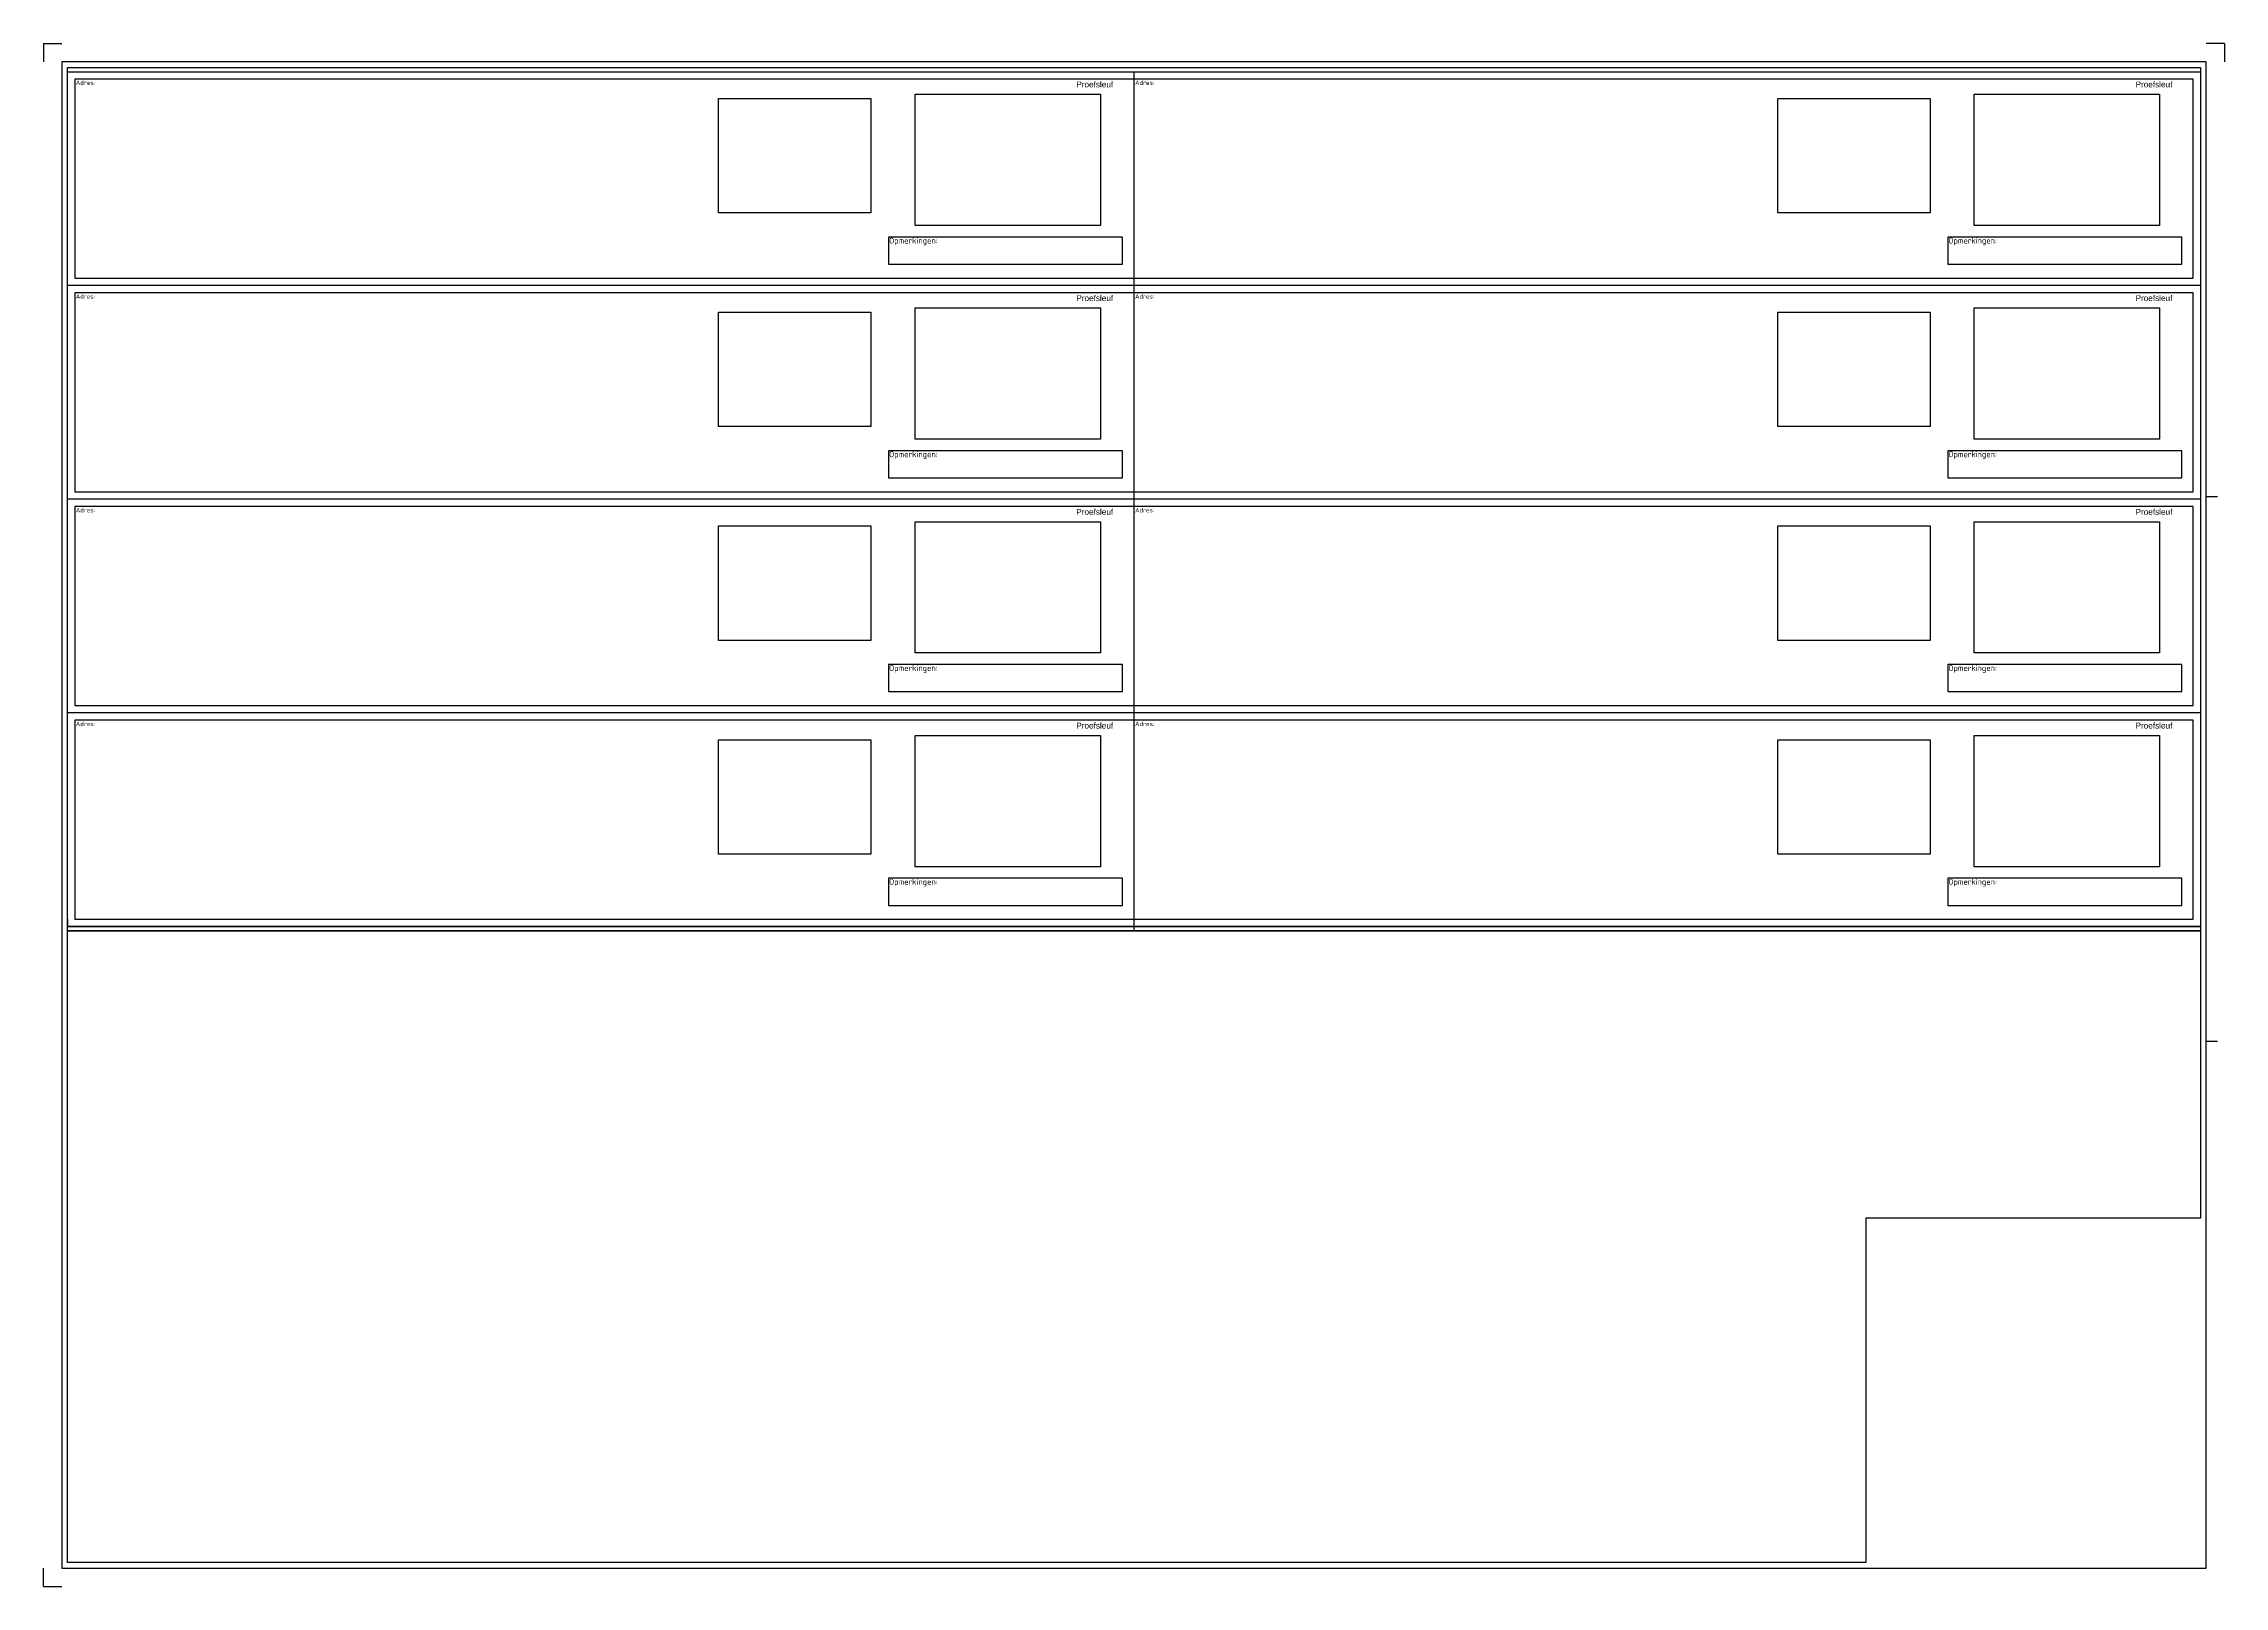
# Paper-space layout 'Blad2' of a CAD drawing. Header units: metres, sheet in millimetres. Extents: x 0 to 1189, y 0 to 841.
# The model-space entities are those that its viewports show. They can reach past a viewport. Long polylines and large blocks are cut down to what shows.
import ezdxf
from ezdxf.enums import TextEntityAlignment as Align

# ---------------------------------------------------------------- set-up
doc = ezdxf.new("R2010")
doc.units = ezdxf.units.M
doc.linetypes.add('DASHEDX2', pattern=[38.1, 25.4, -12.7])
for name, color, linetype in [('Afbeelding_lijn', 8, 'DASHEDX2'), ('Hulplijn kader', 8, 'DASHEDX2'), ('KADER', 7, 'Continuous')]:
    doc.layers.add(name, color=color, linetype=linetype)
doc.layers.add('niet plotten', color=1, linetype='Continuous', plot=False)
doc.styles.add('Arial', font='arial.ttf', dxfattribs={"height": 0.8})
doc.styles.add('HDB', font='isocp.shx', dxfattribs={"height": 1.25})
doc.styles.get("Standard").update_dxf_attribs({"font": 'isocp.shx'})

msp = doc.modelspace()

# ---------------------------------------------------------------- linework, layer by layer
msp.add_lwpolyline([(194666.368, 433653.197), (194666.368, 433632.772)])
for points in [[(194663.018, 433650.57), (194666.213, 433650.57), (194666.213, 433650.939), (194663.018, 433650.939)], [(194677.481, 433650.57), (194680.675, 433650.57), (194680.675, 433650.939), (194677.481, 433650.939)], [(194663.018, 433647.653), (194666.213, 433647.653), (194666.213, 433648.022), (194663.018, 433648.022)], [(194677.481, 433647.653), (194680.675, 433647.653), (194680.675, 433648.022), (194677.481, 433648.022)], [(194663.018, 433644.735), (194666.213, 433644.735), (194666.213, 433645.104), (194663.018, 433645.104)], [(194677.481, 433644.735), (194680.675, 433644.735), (194680.675, 433645.104), (194677.481, 433645.104)], [(194663.018, 433641.816), (194666.213, 433641.816), (194666.213, 433642.186), (194663.018, 433642.186)], [(194677.481, 433641.816), (194680.675, 433641.816), (194680.675, 433642.186), (194677.481, 433642.186)]]:
    msp.add_lwpolyline(points, close=True)
at = {"layer": 'Afbeelding_lijn', "linetype": 'ByBlock'}
msp.add_line((194666.368, 433650.28), (194651.806, 433650.28), dxfattribs=at)
at = {"layer": 'Hulplijn kader', "linetype": 'Continuous'}
for p, q in [((194680.931, 433650.28), (194666.368, 433650.28)), ((194666.368, 433647.362), (194651.806, 433647.362)), ((194680.931, 433647.362), (194666.368, 433647.362)), ((194680.931, 433644.444), (194651.806, 433644.444)), ((194666.368, 433641.526), (194651.806, 433641.526))]:
    msp.add_line(p, q, dxfattribs=at)
at = {"layer": 'Hulplijn kader', "linetype": 'Continuous', "ltscale": 0.1}
for points in [[(194662.777, 433652.83), (194662.777, 433651.268), (194660.695, 433651.268), (194660.695, 433652.83)], [(194663.378, 433652.888), (194665.91, 433652.888), (194665.91, 433651.097), (194663.378, 433651.097)], [(194677.24, 433652.83), (194677.24, 433651.268), (194675.158, 433651.268), (194675.158, 433652.83)], [(194677.84, 433652.888), (194680.372, 433652.888), (194680.372, 433651.097), (194677.84, 433651.097)], [(194662.777, 433649.913), (194662.777, 433648.351), (194660.695, 433648.351), (194660.695, 433649.913)], [(194663.378, 433649.971), (194665.91, 433649.971), (194665.91, 433648.18), (194663.378, 433648.18)], [(194677.24, 433649.913), (194677.24, 433648.351), (194675.158, 433648.351), (194675.158, 433649.913)], [(194677.84, 433649.971), (194680.372, 433649.971), (194680.372, 433648.18), (194677.84, 433648.18)], [(194662.777, 433646.995), (194662.777, 433645.433), (194660.695, 433645.433), (194660.695, 433646.995)], [(194663.378, 433647.053), (194665.91, 433647.053), (194665.91, 433645.262), (194663.378, 433645.262)], [(194677.24, 433646.995), (194677.24, 433645.433), (194675.158, 433645.433), (194675.158, 433646.995)], [(194677.84, 433647.053), (194680.372, 433647.053), (194680.372, 433645.262), (194677.84, 433645.262)], [(194662.777, 433644.076), (194662.777, 433642.515), (194660.695, 433642.515), (194660.695, 433644.076)], [(194663.378, 433644.135), (194665.91, 433644.135), (194665.91, 433642.343), (194663.378, 433642.343)], [(194677.24, 433644.076), (194677.24, 433642.515), (194675.158, 433642.515), (194675.158, 433644.076)], [(194677.84, 433644.135), (194680.372, 433644.135), (194680.372, 433642.343), (194677.84, 433642.343)]]:
    msp.add_lwpolyline(points, close=True, dxfattribs=at)
at = {"layer": 'KADER'}
for points in [[(194651.806, 433653.197), (194680.931, 433653.197), (194680.931, 433641.526), (194666.368, 433641.526), (194666.368, 433641.526), (194651.806, 433641.526), (194651.806, 433653.197)], [(194680.931, 433644.444), (194680.931, 433634.835), (194676.357, 433634.835), (194676.357, 433632.772), (194651.806, 433632.772), (194651.806, 433641.426), (194651.806, 433641.631), (194651.806, 433641.526), (194680.931, 433641.526)]]:
    msp.add_lwpolyline(points, close=True, dxfattribs=at)
at = {"layer": 'KADER', "linetype": 'ByBlock'}
for points in [[(194651.906, 433650.38), (194680.831, 433650.38), (194680.831, 433653.097), (194651.906, 433653.097)], [(194651.906, 433647.463), (194680.831, 433647.463), (194680.831, 433650.18), (194651.906, 433650.18)], [(194651.906, 433644.545), (194680.831, 433644.545), (194680.831, 433647.262), (194651.906, 433647.262)], [(194651.906, 433641.627), (194680.831, 433641.627), (194680.831, 433644.344), (194651.906, 433644.344)]]:
    msp.add_lwpolyline(points, close=True, dxfattribs=at)

# ---------------------------------------------------------------- texts
at = {"char_height": 0.08, "attachment_point": 1}
for insert in [(194663.024, 433650.931), (194677.487, 433650.931), (194663.024, 433648.014), (194677.487, 433648.014), (194663.024, 433645.096), (194677.487, 433645.096), (194663.024, 433642.178), (194677.487, 433642.178)]:
    msp.add_mtext_dynamic_manual_height_columns('Opmerkingen:', width=3.18182, gutter_width=9.375, heights=[0.357], dxfattribs=dict(at, insert=insert))
at = {"layer": 'KADER', "style": 'Arial'}
for s, p in [('Proefsleuf', (194665.58, 433653.063)), ('Proefsleuf', (194680.043, 433653.063)), ('Proefsleuf', (194665.58, 433650.146)), ('Proefsleuf', (194680.043, 433650.146)), ('Proefsleuf', (194665.58, 433647.228)), ('Proefsleuf', (194680.043, 433647.228)), ('Proefsleuf ', (194665.58, 433644.31)), ('Proefsleuf', (194680.043, 433644.31))]:
    msp.add_text(s, height=0.08, dxfattribs=at).set_placement(p, align=Align.TOP_LEFT)
at = {"layer": 'KADER', "char_height": 0.06, "attachment_point": 1, "style": 'HDB'}
for insert in [(194651.92, 433653.077), (194666.383, 433653.077), (194651.92, 433650.159), (194666.383, 433650.159), (194651.92, 433647.241), (194666.383, 433647.241), (194651.92, 433644.323), (194666.383, 433644.323)]:
    msp.add_mtext_dynamic_manual_height_columns('Adres: ', width=0.77357, gutter_width=6.25, heights=[0], dxfattribs=dict(at, insert=insert))

psp = doc.layouts.new('Blad2')

# ---------------------------------------------------------------- linework, layer by layer
at = {"layer": 'KADER'}
for points in [[(1179, 831), (10, 831), (10, 10), (1179, 10)], [(1176, 828), (1176, 357.3), (594.5, 357.3), (13, 357.3), (13, 828), (1176, 828)], [(1176, 200.7), (993.5, 200.7), (993.5, 13), (13, 13), (13, 357.3), (1176, 357.3)]]:
    psp.add_lwpolyline(points, close=True, dxfattribs=at)
for points in [[(1185.2, 594), (1179, 594)], [(1185.2, 297), (1179, 297)]]:
    psp.add_lwpolyline(points, dxfattribs=at)
at = {"layer": 'niet plotten', "color": 1}
for p, q in [((0, 841), (0, 831)), ((0, 841), (10, 841)), ((1189, 841), (1179, 841)), ((1189, 841), (1189, 831)), ((0, 0), (0, 10)), ((0, 0), (10, 0))]:
    psp.add_line(p, q, dxfattribs=at)

# ---------------------------------------------------------------- viewports
at = {"layer": 'KADER', "view_target_point": (125065.512, 478829.899)}
vp = psp.add_viewport(center=(594.5, 592.7), size=(1163, 470.697), view_center_point=(69600.856, -45182.537), view_height=11.78767, dxfattribs=at)
vp.dxf.flags = 0x10000  # cut along an outline
vp.dxf.clipping_boundary_handle = psp.add_lwpolyline([(1176, 828), (1176, 357.3), (594.5, 357.3), (13, 357.3), (13, 828), (1176, 828)], format="xyb", close=True, dxfattribs={"invisible": 1}).dxf.handle
at = {"layer": 'KADER'}
vp = psp.add_viewport(center=(594.5, 185.2), size=(1163, 344.303), view_center_point=(192200.371, 433618.62), view_height=344.30282, status=3, dxfattribs=at)
vp.dxf.flags = 0x10000  # cut along an outline
vp.dxf.clipping_boundary_handle = psp.add_lwpolyline([(1176, 200.7), (993.5, 200.7), (993.5, 13), (13, 13), (13, 357.3), (1176, 357.3)], format="xyb", close=True, dxfattribs={"invisible": 1}).dxf.handle

doc.saveas('drawing.dxf')
